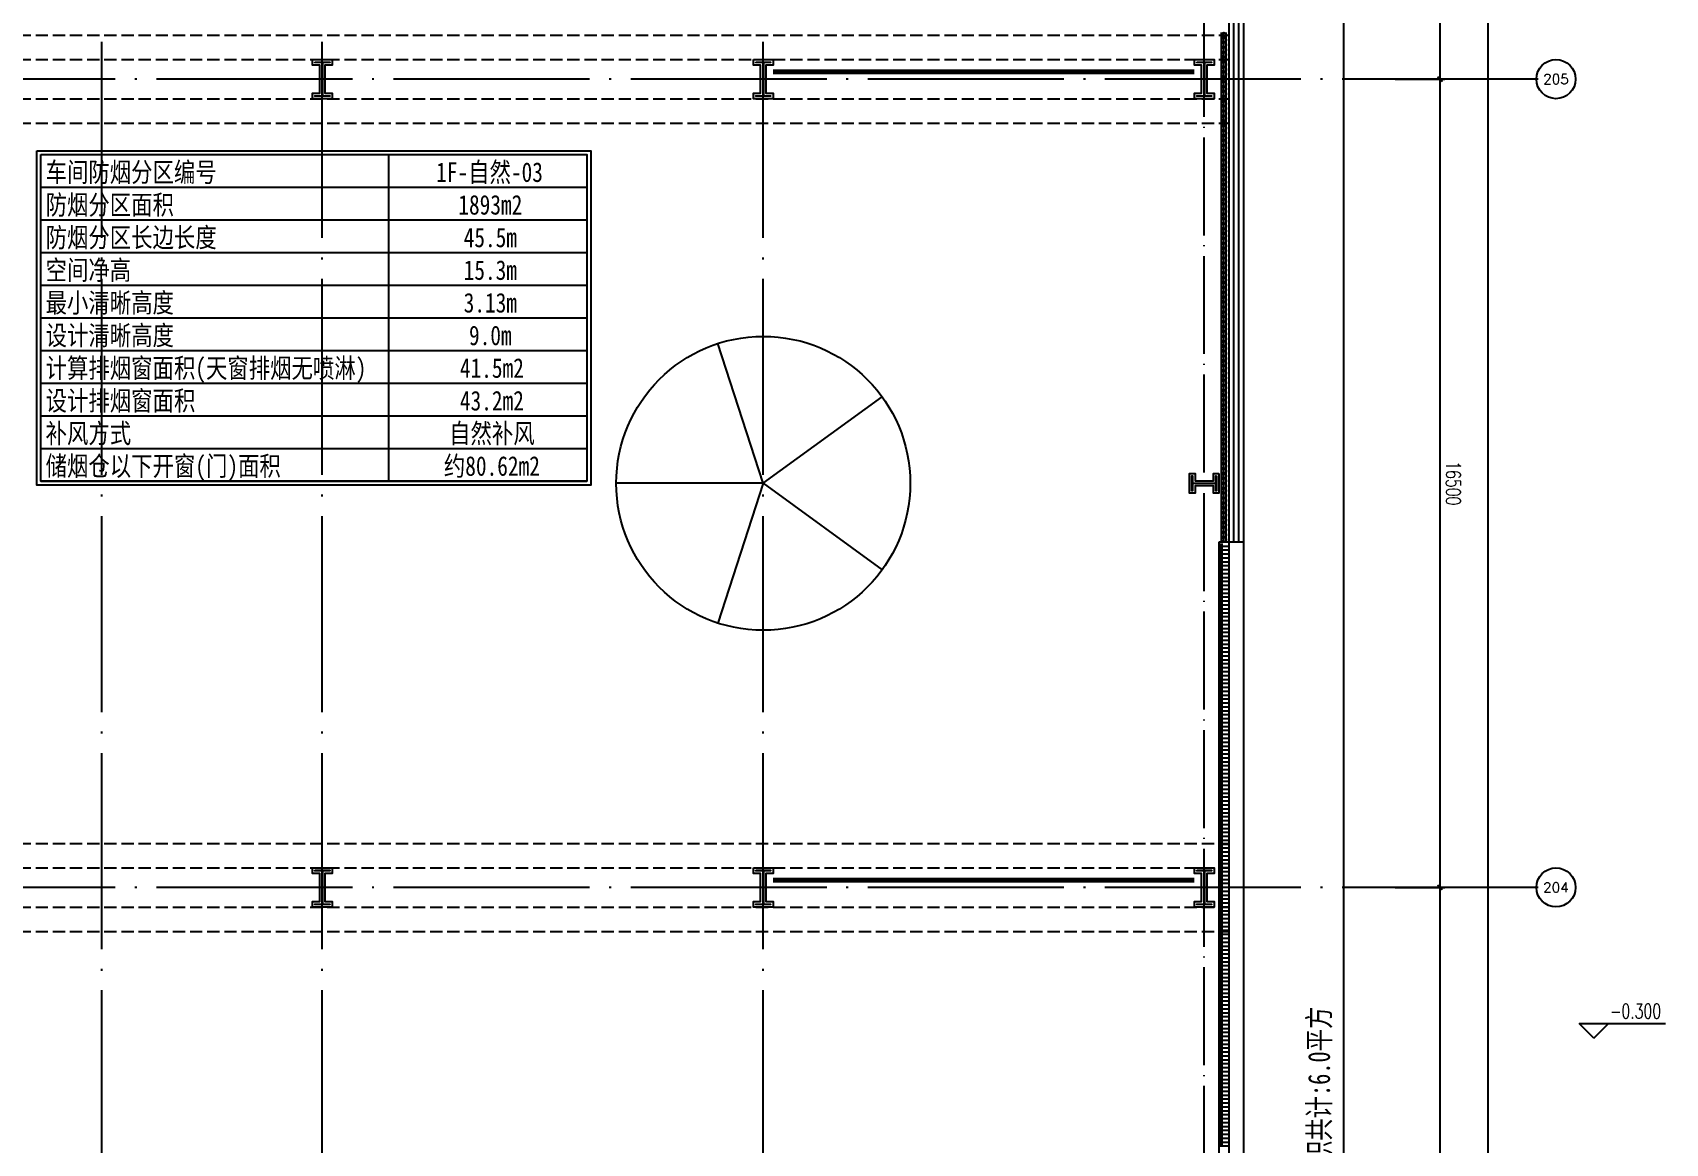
# Model space of a CAD drawing. Extents: x -555607 to 460190, y 498714 to 1664455.
# Drawn here: x -152766 to -119443, y 684346 to 707020 of the extents above; entities that cross this region are included whole.
import ezdxf
from ezdxf.enums import TextEntityAlignment as Align

# ---------------------------------------------------------------- set-up
doc = ezdxf.new("R2010")
doc.units = 0
doc.header["$LTSCALE"] = 1000
doc.header["$MEASUREMENT"] = 0
for name, pattern in [('CENTER', [2, 1.25, -0.25, 0.25, -0.25]), ('DASH', [0.35, 0.25, -0.1]), ('DOTE', [2.42, 2, -0.2, 0.02, -0.2])]:
    doc.linetypes.add(name, pattern=pattern)
doc.layers.get('Defpoints').update_dxf_attribs({"color": 210})
for name, color, linetype in [('99平面图例外参$0$A-HATCH-2', 251, 'Continuous'), ('A-AXIS-D', 1, 'Continuous'), ('A-AXIS-DOTE', 14, 'DOTE'), ('A-AXIS-DP', 126, 'Continuous'), ('A-HATCH-2', 251, 'Continuous'), ('A-HRAIL', 250, 'Continuous'), ('A-LIN-V', 9, 'Continuous'), ('AS-COLN', 6, 'Continuous'), ('AS-WALL', 40, 'Continuous'), ('CURTWALL', 4, 'Continuous'), ('TH_DIM', 3, 'Continuous'), ('建-标高', 3, 'Continuous'), ('暖通', 7, 'Continuous')]:
    doc.layers.add(name, color=color, linetype=linetype)
doc.layers.add('柱间支撑', color=6, linetype='CENTER', lineweight=0)
doc.styles.add('-黑体', font='simhei.ttf', dxfattribs={"width": 0.8})
doc.styles.add('_TCH_AXIS', font='COMPLEX', dxfattribs={"bigfont": 'GBCBIG'})
doc.styles.add('_TCH_DIM_T3', font='SIMPLEX', dxfattribs={"width": 0.705882, "bigfont": 'GBCBIG'})
doc.styles.add('A-DIM_T3', font='SIMPLEX', dxfattribs={"width": 0.705882, "bigfont": 'GBCBIG'})
doc.styles.add('A-STANDARD', font='SIMPLEX', dxfattribs={"bigfont": 'GBCBIG'})
doc.styles.add('图框宋体', font='', dxfattribs={"width": 0.75})
doc.styles.get('图框宋体').set_extended_font_data('SimSun')
doc.dimstyles.new('_TCH_ARCH&&100', dxfattribs={"dimtxt": 297.5, "dimasz": 100, "dimexe": 100, "dimexo": 100, "dimgap": 126.25, "dimtad": 1, "dimdec": 0, "dimzin": 0, "dimdsep": 46, "dimtxsty": '_TCH_DIM_T3', "dimblk": 'ARCHTICK', "dimcen": 0.09, "dimclrt": 7, "dimazin": 2, "dimtfac": 1, "dimtdec": 0, "dimtix": 1, "dimtmove": 2, "dimatfit": 3, "dimfxl": 100, "dimtolj": 1, "dimtzin": 0, "dimarcsym": 0})
doc.dimstyles.new('_TCH_ARCH&&150', dxfattribs={"dimtxt": 446.25, "dimasz": 150, "dimexe": 375, "dimexo": 450, "dimgap": 150, "dimtad": 1, "dimdec": 0, "dimzin": 0, "dimdsep": 46, "dimtxsty": '_TCH_DIM_T3', "dimblk": 'ARCHTICK', "dimcen": 0.09, "dimclrt": 7, "dimazin": 2, "dimtfac": 1, "dimtdec": 0, "dimtix": 1, "dimtmove": 2, "dimatfit": 3, "dimfxl": 1, "dimtolj": 1, "dimtzin": 0, "dimarcsym": 0})
doc.dimstyles.new('A-DIM&&100', dxfattribs={"dimtxt": 297.5, "dimasz": 100, "dimexe": 100, "dimexo": 100, "dimgap": 126.25, "dimtad": 1, "dimdec": 0, "dimzin": 0, "dimdsep": 46, "dimtxsty": 'A-DIM_T3', "dimblk": 'ARCHTICK', "dimcen": 0.09, "dimclrt": 7, "dimazin": 2, "dimtfac": 1, "dimtdec": 0, "dimtix": 1, "dimtmove": 2, "dimatfit": 3, "dimfxl": 1, "dimtolj": 1, "dimtzin": 0, "dimarcsym": 0})

# ---------------------------------------------------------------- blocks, each defined once
blk = doc.blocks.new('w4324324')
at = {"layer": 'A-HATCH-2', "color": 250}
for q in [(-1694760, 686605), (-1697614, 684532), (-1691907, 684532), (-1696524, 681178), (-1692997, 681178)]:
    blk.add_line((-1694760, 683605), q, dxfattribs=at)
blk.add_circle((-1694760, 683605), 3000, dxfattribs=at)
blk = doc.blocks.new('ner546')
at = {"layer": 'A-LIN-V'}
blk.add_blockref('w4324324', (614780, -64744), dxfattribs=at)
blk = doc.blocks.new('23124232432')
at = {"layer": '柱间支撑', "color": 250, "const_width": 100}
for points in [[(-129054, 706220), (-137654, 706220)], [(-129054, 689720), (-137654, 689720)]]:
    blk.add_lwpolyline(points, dxfattribs=at)
blk = doc.blocks.new('nt66')
at = {"layer": 'A-HATCH-2'}
blk.add_lwpolyline([(-195840, 766870), (-195440, 766870), (-195440, 766758), (-195586, 766758), (-195586, 766182), (-195440, 766182), (-195440, 766070), (-195840, 766070), (-195840, 766182), (-195694, 766182), (-195694, 766758), (-195840, 766758)], close=True, dxfattribs=at)
at = {"layer": 'AS-COLN'}
blk.add_lwpolyline([(-195790, 766820), (-195490, 766820), (-195490, 766808), (-195636, 766808), (-195636, 766132), (-195490, 766132), (-195490, 766120), (-195790, 766120), (-195790, 766132), (-195644, 766132), (-195644, 766808), (-195790, 766808)], close=True, dxfattribs=at)
blk = doc.blocks.new('342343243')
at = {"layer": 'A-AXIS-DP', "color": 5}
blk.add_lwpolyline([(-155704, 832070), (-155404, 832070), (-155404, 832058), (-155550, 832058), (-155550, 831582), (-155404, 831582), (-155404, 831570), (-155704, 831570), (-155704, 831582), (-155558, 831582), (-155558, 832058), (-155704, 832058), (-155704, 832070)], close=True, dxfattribs=at)
at = {"layer": 'A-HATCH-2'}
blk.add_lwpolyline([(-155754, 832120), (-155354, 832120), (-155354, 832008), (-155500, 832008), (-155500, 831632), (-155354, 831632), (-155354, 831520), (-155754, 831520), (-155754, 831632), (-155608, 831632), (-155608, 832008), (-155754, 832008)], close=True, dxfattribs=at)
blk = doc.blocks.new('_ArchTick')
at = {"color": 0, "linetype": 'ByBlock', "const_width": 0.4}
blk.add_lwpolyline([(-0.5, -0.5), (0.5, 0.5)], dxfattribs=at)
blk = doc.blocks.new('*D132')
at = {"layer": 'A-AXIS-D', "color": 0, "lineweight": -2, "transparency": 16777216}
for p, q in [((-124860, 723220), (-122965, 723220)), ((-123065, 723220), (-123065, 639420)), ((-124860, 639420), (-122965, 639420))]:
    blk.add_line(p, q, dxfattribs=at)
at = {"layer": 'Defpoints', "color": 0, "transparency": 16777216}
for p in [(-124960, 723220), (-124960, 639420), (-123065, 639420)]:
    blk.add_point(p, dxfattribs=at)
at = {"layer": 'A-AXIS-D', "color": 0, "lineweight": -2, "transparency": 16777216, "xscale": 100, "yscale": 100, "zscale": 100}
for p, rotation in [((-123065, 723220), 90), ((-123065, 639420), 270)]:
    blk.add_blockref('_ArchTick', p, dxfattribs=dict(at, rotation=rotation))
at = {"layer": 'A-AXIS-D', "color": 7, "transparency": 16777216, "insert": (-122790, 681320), "char_height": 297.5, "attachment_point": 5, "rotation": 270, "style": '_TCH_DIM_T3'}
blk.add_mtext('\\A1;83800', dxfattribs=at)
blk = doc.blocks.new('*D216')
at = {"layer": 'A-AXIS-D', "color": 0, "lineweight": -2, "transparency": 16777216}
for p, q in [((-124960, 722570), (-123944, 722570)), ((-124044, 722570), (-124044, 706070)), ((-124960, 706070), (-123944, 706070))]:
    blk.add_line(p, q, dxfattribs=at)
at = {"layer": 'Defpoints', "color": 0, "transparency": 16777216}
for p in [(-125060, 722570), (-125060, 706070), (-124044, 706070)]:
    blk.add_point(p, dxfattribs=at)
at = {"layer": 'A-AXIS-D', "color": 0, "lineweight": -2, "transparency": 16777216, "xscale": 100, "yscale": 100, "zscale": 100}
for p, rotation in [((-124044, 722570), 90), ((-124044, 706070), 270)]:
    blk.add_blockref('_ArchTick', p, dxfattribs=dict(at, rotation=rotation))
at = {"layer": 'A-AXIS-D', "color": 7, "transparency": 16777216, "insert": (-123769, 714320), "char_height": 297.5, "attachment_point": 5, "rotation": 270, "style": 'A-DIM_T3'}
blk.add_mtext('\\A1;16500', dxfattribs=at)
blk = doc.blocks.new('*D217')
at = {"layer": 'A-AXIS-D', "color": 0, "lineweight": -2, "transparency": 16777216}
for p, q in [((-124960, 706070), (-123944, 706070)), ((-124044, 706070), (-124044, 689570)), ((-124960, 689570), (-123944, 689570))]:
    blk.add_line(p, q, dxfattribs=at)
at = {"layer": 'Defpoints', "color": 0, "transparency": 16777216}
for p in [(-125060, 706070), (-125060, 689570), (-124044, 689570)]:
    blk.add_point(p, dxfattribs=at)
at = {"layer": 'A-AXIS-D', "color": 0, "lineweight": -2, "transparency": 16777216, "xscale": 100, "yscale": 100, "zscale": 100}
for p, rotation in [((-124044, 706070), 90), ((-124044, 689570), 270)]:
    blk.add_blockref('_ArchTick', p, dxfattribs=dict(at, rotation=rotation))
at = {"layer": 'A-AXIS-D', "color": 7, "transparency": 16777216, "insert": (-123769, 697820), "char_height": 297.5, "attachment_point": 5, "rotation": 270, "style": 'A-DIM_T3'}
blk.add_mtext('\\A1;16500', dxfattribs=at)
blk = doc.blocks.new('*D218')
at = {"layer": 'A-AXIS-D', "color": 0, "lineweight": -2, "transparency": 16777216}
for p, q in [((-124960, 689570), (-123944, 689570)), ((-124044, 689570), (-124044, 673070)), ((-124960, 673070), (-123944, 673070))]:
    blk.add_line(p, q, dxfattribs=at)
at = {"layer": 'Defpoints', "color": 0, "transparency": 16777216}
for p in [(-125060, 689570), (-125060, 673070), (-124044, 673070)]:
    blk.add_point(p, dxfattribs=at)
at = {"layer": 'A-AXIS-D', "color": 0, "lineweight": -2, "transparency": 16777216, "xscale": 100, "yscale": 100, "zscale": 100}
for p, rotation in [((-124044, 689570), 90), ((-124044, 673070), 270)]:
    blk.add_blockref('_ArchTick', p, dxfattribs=dict(at, rotation=rotation))
at = {"layer": 'A-AXIS-D', "color": 7, "transparency": 16777216, "insert": (-123769, 681320), "char_height": 297.5, "attachment_point": 5, "rotation": 270, "style": 'A-DIM_T3'}
blk.add_mtext('\\A1;16500', dxfattribs=at)
blk = doc.blocks.new('99平面图例外参$0$$LinePat$填挖边坡')
at = {"color": 0}
for p, q in [((0, 0), (0, -1500)), ((300, 0), (300, -600))]:
    blk.add_line(p, q, dxfattribs=at)
at = {"layer": 'Defpoints', "color": 0}
blk.add_point((600, 0), dxfattribs=at)
blk = doc.blocks.new('99平面图例外参$0$$LinePat$圆环')
for points in [[(0, 150), (300, 150)], [(0, 0), (300, 0)], [(0, -150), (300, -150)]]:
    blk.add_lwpolyline(points)
at = {"color": 0}
blk.add_circle((150, 0), 150, dxfattribs=at)
blk = doc.blocks.new('*D613')
at = {"layer": 'Defpoints', "color": 0, "transparency": 16777216}
for p in [(-128054, 722570), (-126005, 722570), (-128054, 640070)]:
    blk.add_point(p, dxfattribs=at)
at = {"layer": 'TH_DIM', "color": 0, "lineweight": -2, "transparency": 16777216}
for p, q in [((-127604, 722570), (-125630, 722570)), ((-126005, 640070), (-126005, 722570)), ((-127604, 640070), (-125630, 640070))]:
    blk.add_line(p, q, dxfattribs=at)
at = {"layer": 'TH_DIM', "color": 0, "lineweight": -2, "transparency": 16777216, "xscale": 150, "yscale": 150, "zscale": 150}
for p, rotation in [((-126005, 722570), 90), ((-126005, 640070), 270)]:
    blk.add_blockref('_ArchTick', p, dxfattribs=dict(at, rotation=rotation))
at = {"layer": 'TH_DIM', "color": 7, "transparency": 16777216, "insert": (-126452, 681320), "char_height": 446.25, "attachment_point": 5, "rotation": 90, "style": '图框宋体'}
blk.add_mtext('\\A1;本侧201轴至206A轴储烟仓以下开窗(门)面积共计:6.0平方', dxfattribs=at)

msp = doc.modelspace()

# ---------------------------------------------------------------- linework, layer by layer
at = {"layer": 'A-AXIS-D'}
for centre in [(-121674.9, 706071.1), (-121674.9, 689571.1)]:
    msp.add_circle(centre, 400, dxfattribs=at)
at = {"layer": 'A-AXIS-DOTE', "color": 250}
msp.add_line((-128854.2, 540740), (-128854.2, 841482.3), dxfattribs=at)
at = {"layer": 'A-AXIS-DOTE', "color": 250, "ltscale": 2}
for p, q in [((-151354.2, 635071.1), (-151354.2, 728870)), ((-146854.2, 635071.1), (-146854.2, 728870)), ((-137854.2, 635071.1), (-137854.2, 728870)), ((-122040, 706070), (-296250, 706070)), ((-122040, 689570), (-296250, 689570))]:
    msp.add_line(p, q, dxfattribs=at)
at = {"layer": 'A-HATCH-2', "color": 250, "linetype": 'DASH'}
for p, q in [((-263654.2, 706970), (-128354.2, 706970)), ((-263654.2, 706470), (-128354.2, 706470)), ((-263654.2, 705670), (-128354.2, 705670)), ((-263654.2, 705170), (-128354.2, 705170)), ((-263654.2, 690470), (-128354.2, 690470)), ((-263654.2, 689970), (-128354.2, 689970)), ((-263654.2, 689170), (-128354.2, 689170)), ((-263654.2, 688670), (-128354.2, 688670))]:
    msp.add_line(p, q, dxfattribs=at)
at = {"layer": 'A-LIN-V', "color": 250}
for p, q in [((-128554.2, 696620), (-128554.2, 681170)), ((-128354.2, 696620), (-128554.2, 696620))]:
    msp.add_line(p, q, dxfattribs=at)
at = {"layer": 'AS-WALL'}
for p, q in [((-128354.2, 696620), (-128354.2, 681170)), ((-128054.2, 696620), (-128354.2, 696620)), ((-128054.2, 696620), (-128054.2, 681170))]:
    msp.add_line(p, q, dxfattribs=at)
at = {"layer": 'CURTWALL', "color": 8}
for p, q in [((-128354.2, 715520), (-128354.2, 696620)), ((-128254.2, 715520), (-128254.2, 696620)), ((-128154.2, 715520), (-128154.2, 696620)), ((-128054.2, 715520), (-128054.2, 696620)), ((-128054.2, 696620), (-128354.2, 696620))]:
    msp.add_line(p, q, dxfattribs=at)
at = {"layer": '建-标高', "color": 8}
for p, q in [((-120903, 686491), (-121203, 686791)), ((-121203, 686791), (-119443, 686791)), ((-120903, 686491), (-120603, 686791))]:
    msp.add_line(p, q, dxfattribs=at)
at = {"layer": '暖通'}
for p, q in [((-145505.2, 704530.1), (-145505.2, 697864.9)), ((-152598.6, 703863.5), (-141456.5, 703863.5)), ((-152598.6, 703197), (-141456.5, 703197)), ((-152598.6, 702530.5), (-141456.5, 702530.5)), ((-152598.6, 701864), (-141456.5, 701864)), ((-152598.6, 701197.5), (-141456.5, 701197.5)), ((-152598.6, 700530.9), (-141456.5, 700530.9)), ((-152598.6, 699864.4), (-141456.5, 699864.4)), ((-152598.6, 699197.9), (-141456.5, 699197.9)), ((-152598.6, 698531.4), (-141456.5, 698531.4)), ((-152598.6, 697864.9), (-141456.5, 697864.9)), ((-152598.6, 697864.9), (-141456.5, 697864.9))]:
    msp.add_line(p, q, dxfattribs=at)
for points in [[(-152678.6, 704610.1), (-141376.5, 704610.1), (-141376.5, 697784.9), (-152678.6, 697784.9)], [(-152598.6, 704530.1), (-141456.5, 704530.1), (-141456.5, 697864.9), (-152598.6, 697864.9)]]:
    msp.add_lwpolyline(points, close=True, dxfattribs=at)

# ---------------------------------------------------------------- block references
at = {"color": 250}
for p in [(48785.8, -60400), (57785.8, -60400), (66785.8, -60400), (48785.8, -76900), (57785.8, -76900), (66785.8, -76900)]:
    msp.add_blockref('nt66', p, dxfattribs=at)
at = {"layer": '99平面图例外参$0$A-HATCH-2', "color": 250, "xscale": 0.1334196891197501, "yscale": 0.1333333333333333, "zscale": 0.1333333333333333, "rotation": 90.00000000081377}
for p in [(-128554.2, 696539.9), (-128554.2, 696459.9), (-128554.2, 696379.8), (-128554.2, 696299.8), (-128554.2, 696219.7), (-128554.2, 696139.7), (-128554.2, 696059.6), (-128554.2, 695979.6), (-128554.2, 695899.5), (-128554.2, 695819.5), (-128554.2, 695739.4), (-128554.2, 695659.4), (-128554.2, 695579.3), (-128554.2, 695499.3), (-128554.2, 695419.2), (-128554.2, 695339.2), (-128554.2, 695259.1), (-128554.2, 695179.1), (-128554.2, 695099), (-128554.2, 695019), (-128554.2, 694938.9), (-128554.2, 694858.9), (-128554.2, 694778.8), (-128554.2, 694698.8), (-128554.2, 694618.7), (-128554.2, 694538.7), (-128554.2, 694458.6), (-128554.2, 694378.5), (-128554.2, 694298.5), (-128554.2, 694218.4), (-128554.2, 694138.4), (-128554.2, 694058.3), (-128554.2, 693978.3), (-128554.2, 693898.2), (-128554.2, 693818.2), (-128554.2, 693738.1), (-128554.2, 693658.1), (-128554.2, 693578), (-128554.2, 693498), (-128554.2, 693417.9), (-128554.2, 693337.9), (-128554.2, 693257.8), (-128554.2, 693177.8), (-128554.2, 693097.7), (-128554.2, 693017.7), (-128554.2, 692937.6), (-128554.2, 692857.6), (-128554.2, 692777.5), (-128554.2, 692697.5), (-128554.2, 692617.4), (-128554.2, 692537.4), (-128554.2, 692457.3), (-128554.2, 692377.3), (-128554.2, 692297.2), (-128554.2, 692217.2), (-128554.2, 692137.1), (-128554.2, 692057), (-128554.2, 691977), (-128554.2, 691896.9), (-128554.2, 691816.9), (-128554.2, 691736.8), (-128554.2, 691656.8), (-128554.2, 691576.7), (-128554.2, 691496.7), (-128554.2, 691416.6), (-128554.2, 691336.6), (-128554.2, 691256.5), (-128554.2, 691176.5), (-128554.2, 691096.4), (-128554.2, 691016.4), (-128554.2, 690936.3), (-128554.2, 690856.3), (-128554.2, 690776.2), (-128554.2, 690696.2), (-128554.2, 690616.1), (-128554.2, 690536.1), (-128554.2, 690456), (-128554.2, 690376), (-128554.2, 690295.9), (-128554.2, 690215.9), (-128554.2, 690135.8), (-128554.2, 690055.8), (-128554.2, 689975.7), (-128554.2, 689895.6), (-128554.2, 689815.6), (-128554.2, 689735.5), (-128554.2, 689655.5), (-128554.2, 689575.4), (-128554.2, 689495.4), (-128554.2, 689415.3), (-128554.2, 689335.3), (-128554.2, 689255.2), (-128554.2, 689175.2), (-128554.2, 689095.1), (-128554.2, 689015.1), (-128554.2, 688935), (-128554.2, 688855), (-128554.2, 688774.9), (-128554.2, 688694.9), (-128554.2, 688614.8), (-128554.2, 688534.8), (-128554.2, 688454.7), (-128554.2, 688374.7), (-128554.2, 688294.6), (-128554.2, 688214.6), (-128554.2, 688134.5), (-128554.2, 688054.5), (-128554.2, 687974.4), (-128554.2, 687894.4), (-128554.2, 687814.3), (-128554.2, 687734.2), (-128554.2, 687654.2), (-128554.2, 687574.1), (-128554.2, 687494.1), (-128554.2, 687414), (-128554.2, 687334), (-128554.2, 687253.9), (-128554.2, 687173.9), (-128554.2, 687093.8), (-128554.2, 687013.8), (-128554.2, 686933.7), (-128554.2, 686853.7), (-128554.2, 686773.6), (-128554.2, 686693.6), (-128554.2, 686613.5), (-128554.2, 686533.5), (-128554.2, 686453.4), (-128554.2, 686373.4), (-128554.2, 686293.3), (-128554.2, 686213.3), (-128554.2, 686133.2), (-128554.2, 686053.2), (-128554.2, 685973.1), (-128554.2, 685893.1), (-128554.2, 685813), (-128554.2, 685733), (-128554.2, 685652.9), (-128554.2, 685572.8), (-128554.2, 685492.8), (-128554.2, 685412.7), (-128554.2, 685332.7), (-128554.2, 685252.6), (-128554.2, 685172.6), (-128554.2, 685092.5), (-128554.2, 685012.5), (-128554.2, 684932.4), (-128554.2, 684852.4), (-128554.2, 684772.3), (-128554.2, 684692.3), (-128554.2, 684612.2), (-128554.2, 684532.2), (-128554.2, 684452.1), (-128554.2, 684372.1), (-128554.2, 684292)]:
    msp.add_blockref('99平面图例外参$0$$LinePat$填挖边坡', p, dxfattribs=at)
at = {"layer": 'A-AXIS-DP', "color": 250, "rotation": 270}
msp.add_blockref('342343243', (-960674.2, 542265.8), dxfattribs=at)
at = {"layer": 'A-HRAIL', "color": 250, "xscale": 0.3333333333082387, "yscale": 0.3333333333082387, "zscale": 0.3333333333082387, "rotation": 90}
for p in [(-128454.2, 706920), (-128454.2, 706820), (-128454.2, 706720), (-128454.2, 706620), (-128454.2, 706520), (-128454.2, 706420), (-128454.2, 706320), (-128454.2, 706220), (-128454.2, 706120), (-128454.2, 706020), (-128454.2, 705920), (-128454.2, 705820), (-128454.2, 705720), (-128454.2, 705620), (-128454.2, 705520), (-128454.2, 705420), (-128454.2, 705320), (-128454.2, 705220), (-128454.2, 705120), (-128454.2, 705020), (-128454.2, 704920), (-128454.2, 704820), (-128454.2, 704720), (-128454.2, 704620), (-128454.2, 704520), (-128454.2, 704420), (-128454.2, 704320), (-128454.2, 704220), (-128454.2, 704120), (-128454.2, 704020), (-128454.2, 703920), (-128454.2, 703820), (-128454.2, 703720), (-128454.2, 703620), (-128454.2, 703520), (-128454.2, 703420), (-128454.2, 703320), (-128454.2, 703220), (-128454.2, 703120), (-128454.2, 703020), (-128454.2, 702920), (-128454.2, 702820), (-128454.2, 702720), (-128454.2, 702620), (-128454.2, 702520), (-128454.2, 702420), (-128454.2, 702320), (-128454.2, 702220), (-128454.2, 702120), (-128454.2, 702020), (-128454.2, 701920), (-128454.2, 701820), (-128454.2, 701720), (-128454.2, 701620), (-128454.2, 701520), (-128454.2, 701420), (-128454.2, 701320), (-128454.2, 701220), (-128454.2, 701120), (-128454.2, 701020), (-128454.2, 700920), (-128454.2, 700820), (-128454.2, 700720), (-128454.2, 700620), (-128454.2, 700520), (-128454.2, 700420), (-128454.2, 700320), (-128454.2, 700220), (-128454.2, 700120), (-128454.2, 700020), (-128454.2, 699920), (-128454.2, 699820), (-128454.2, 699720), (-128454.2, 699620), (-128454.2, 699520), (-128454.2, 699420), (-128454.2, 699320), (-128454.2, 699220), (-128454.2, 699120), (-128454.2, 699020), (-128454.2, 698920), (-128454.2, 698820), (-128454.2, 698720), (-128454.2, 698620), (-128454.2, 698520), (-128454.2, 698420), (-128454.2, 698320), (-128454.2, 698220), (-128454.2, 698120), (-128454.2, 698020), (-128454.2, 697920), (-128454.2, 697820), (-128454.2, 697720), (-128454.2, 697620), (-128454.2, 697520), (-128454.2, 697420), (-128454.2, 697320), (-128454.2, 697220), (-128454.2, 697120), (-128454.2, 697020), (-128454.2, 696920), (-128454.2, 696820), (-128454.2, 696720), (-128454.2, 696620)]:
    msp.add_blockref('99平面图例外参$0$$LinePat$圆环', p, dxfattribs=at)
at = {"layer": 'A-LIN-V', "color": 250, "rotation": 90.00000000000001}
msp.add_blockref('ner546', (481006.5, 1777800), dxfattribs=at)
at = {"layer": '柱间支撑'}
msp.add_blockref('23124232432', (0, 0), dxfattribs=at)

# ---------------------------------------------------------------- texts
at = {"layer": 'A-AXIS-D', "color": 7, "style": '_TCH_AXIS'}
for s, height, p, p2 in [('205', 202.97, (-121935.9, 705969.6), (-121413.9, 705969.6)), ('204', 196.63, (-121937.1, 689472.8), (-121412.7, 689472.8))]:
    msp.add_text(s, height=height, dxfattribs=at).set_placement(p, p2, align=Align.FIT)
at = {"layer": '建-标高', "color": 8, "style": 'A-STANDARD', "width": 0.705882}
msp.add_text('-0.300', height=297.5, dxfattribs=at).set_placement((-120573, 686896))
at = {"layer": '暖通', "style": '-黑体', "width": 0.8}
for s, p in [('车间防烟分区编号', (-152501.9, 703972.6)), ('防烟分区面积', (-152501.9, 703306.1)), ('防烟分区长边长度', (-152501.9, 702639.6)), ('空间净高', (-152501.9, 701973.1)), ('最小清晰高度', (-152501.9, 701306.6)), ('设计清晰高度', (-152501.9, 700640)), ('计算排烟窗面积(天窗排烟无喷淋)', (-152501.9, 699973.5)), ('设计排烟窗面积', (-152501.9, 699307)), ('补风方式', (-152501.9, 698640.5)), ('储烟仓以下开窗(门)面积', (-152501.9, 697974))]:
    msp.add_text(s, height=400, dxfattribs=at).set_placement(p)
for s, p in [('1F-自然-03', (-143441.7, 703972.6)), ('15.3m', (-143425.1, 701973.1)), ('3.13m', (-143425.1, 701306.6)), ('9.0m', (-143425.1, 700640)), ('41.5m2', (-143393.5, 699973.5)), ('自然补风', (-143393.5, 698640.5))]:
    msp.add_text(s, height=400, dxfattribs=at).set_placement(p, align=Align.CENTER)
at = {"layer": '暖通', "color": 6, "style": '-黑体', "width": 0.8}
for s, p in [('1893m2', (-143425.1, 703306.1)), ('45.5m', (-143425.1, 702639.6)), ('43.2m2', (-143393.5, 699307)), ('约80.62m2', (-143393.5, 697974))]:
    msp.add_text(s, height=400, dxfattribs=at).set_placement(p, align=Align.CENTER)

# ---------------------------------------------------------------- dimensions: what is measured, and where the dimension line sits
at = {"layer": 'A-AXIS-D'}
for base, p1, p2, text, dimstyle, picture, middle in [((-123064.5, 639420), (-124960, 723220), (-124960, 639420), '83800', '_TCH_ARCH&&100', '*D132', (-122789.5, 681320)), ((-124044.2, 706070), (-125060, 722570), (-125060, 706070), '16500', 'A-DIM&&100', '*D216', (-123769.2, 714320)), ((-124044.2, 689570), (-125060, 706070), (-125060, 689570), '16500', 'A-DIM&&100', '*D217', (-123769.2, 697820)), ((-124044.2, 673070), (-125060, 689570), (-125060, 673070), '16500', 'A-DIM&&100', '*D218', (-123769.2, 681320))]:
    dim = msp.add_linear_dim(base=base, p1=p1, p2=p2, angle=270, text=text, dimstyle=dimstyle, override={"dimgap": 0}, dxfattribs=at)
    dim.commit()
    dim.dimension.update_dxf_attribs({"geometry": picture, "text_midpoint": middle, "dimtype": 129, "text_rotation": 270})
at = {"layer": 'TH_DIM', "color": 7}
dim = msp.add_aligned_dim(p1=(-128054.2, 640070), p2=(-128054.2, 722570), distance=-2049.7, text='本侧201轴至206A轴储烟仓以下开窗(门)面积共计:6.0平方', dimstyle='_TCH_ARCH&&150', override={"dimtxsty": '图框宋体'}, dxfattribs=at)
dim.commit()
dim.dimension.update_dxf_attribs({"geometry": '*D613', "text_midpoint": (-126452.4, 681320)})

doc.saveas('drawing.dxf')
